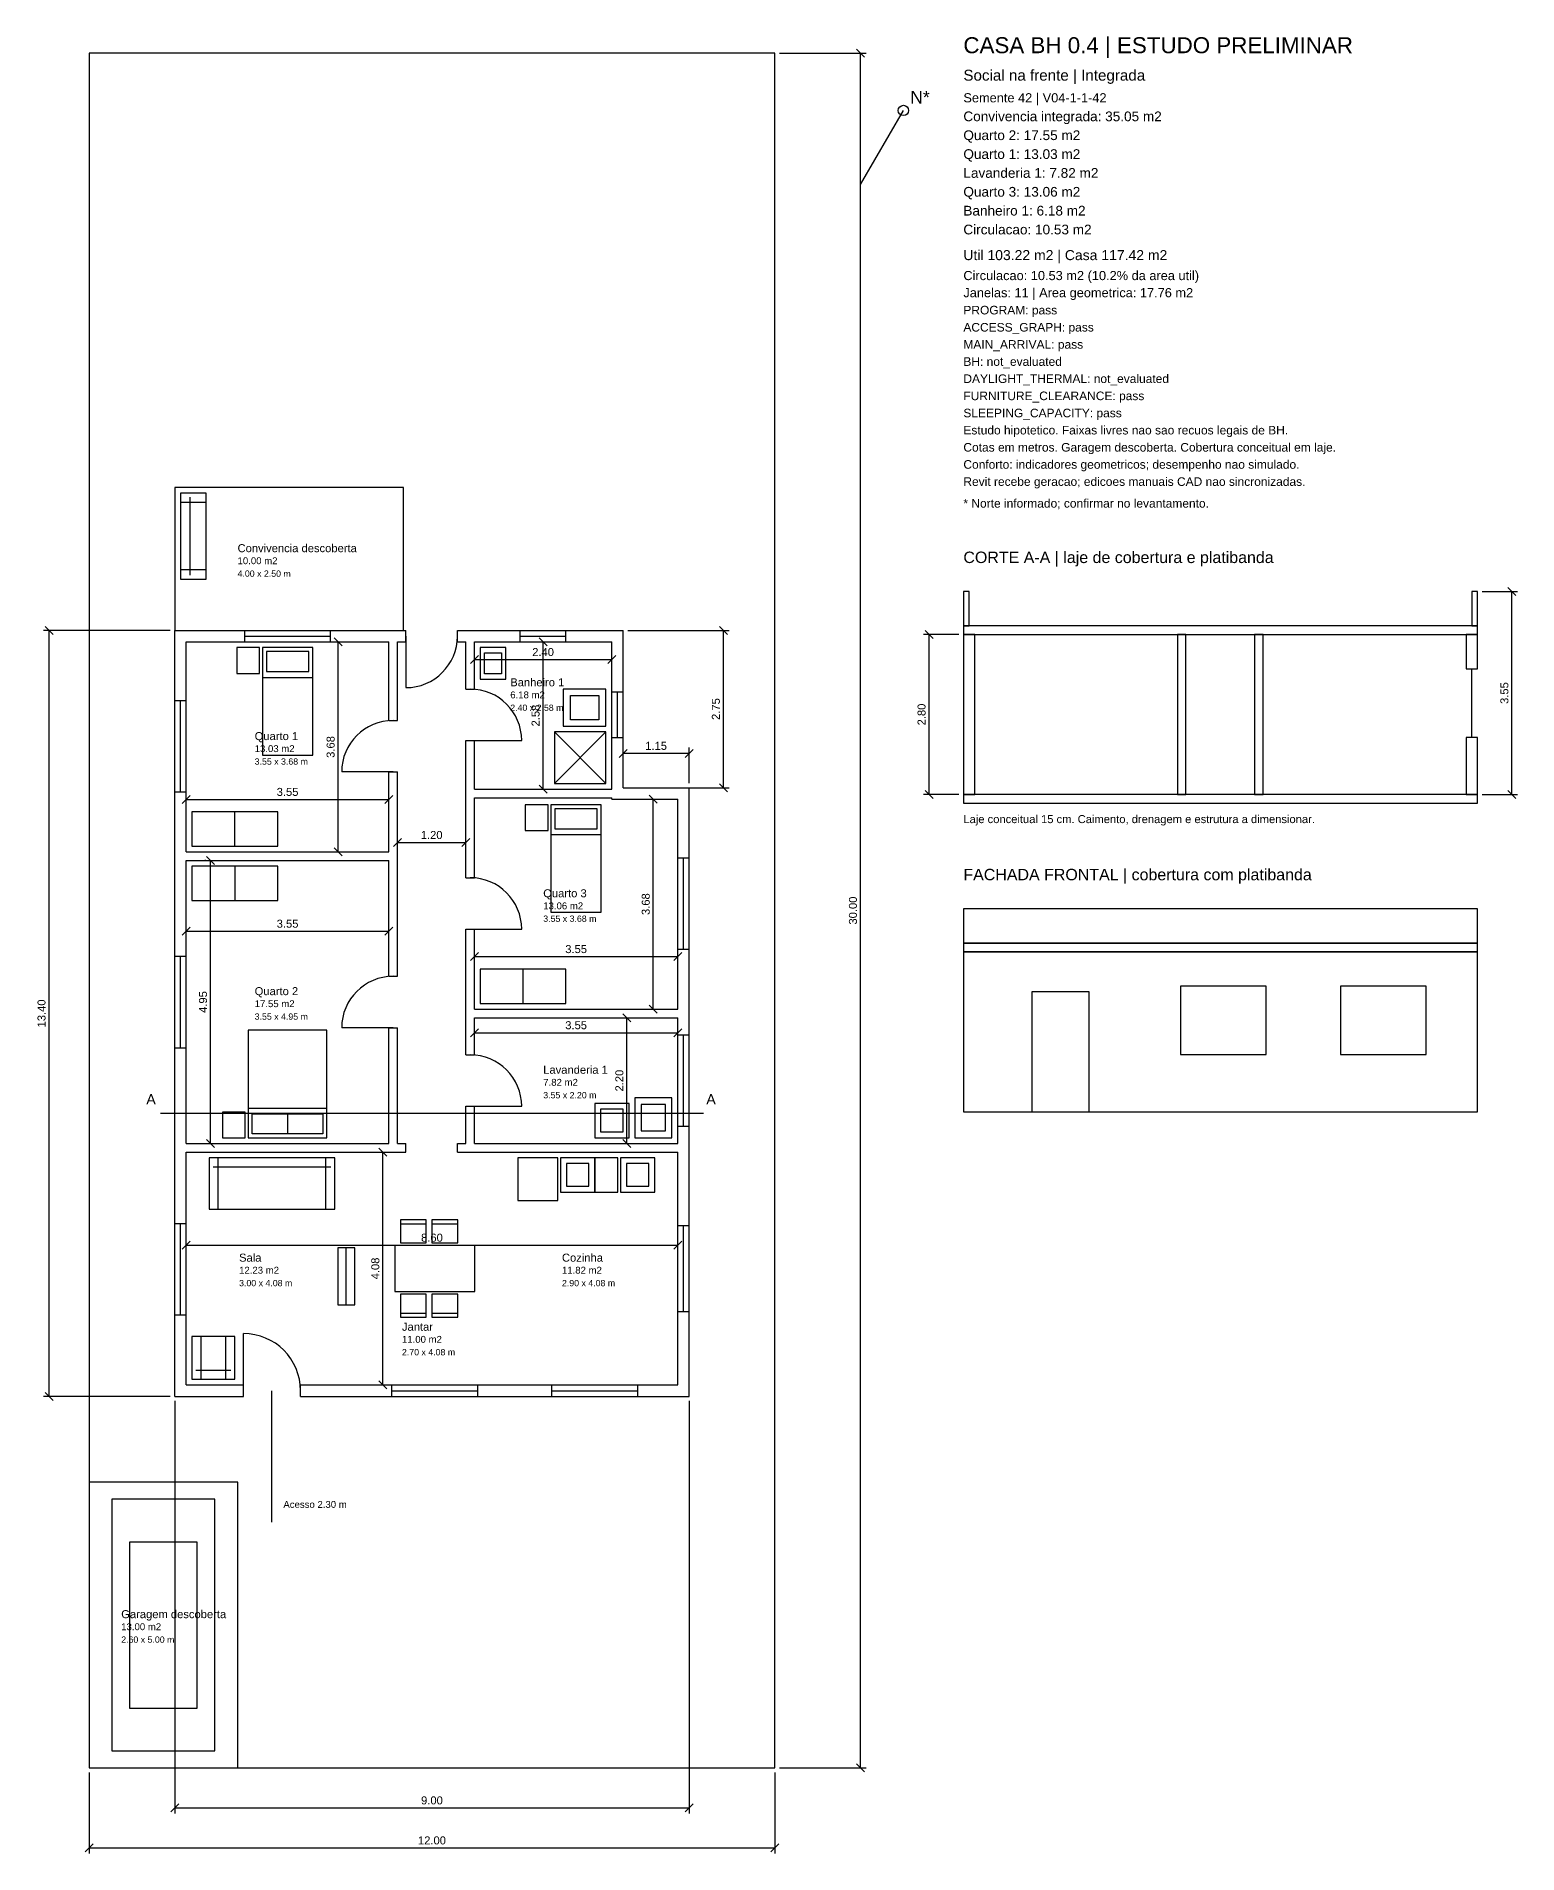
# Model space of a CAD drawing. Header units: millimetres. Extents: x -923 to 107000, y -1500 to 30295.
# Drawn here: x -923 to 25000, y -1500 to 30295 of the extents above; entities that cross this region are included whole.
import ezdxf

# ---------------------------------------------------------------- set-up
doc = ezdxf.new("R2010")
doc.units = ezdxf.units.MM
doc.header["$MEASUREMENT"] = 0
for name, color, linetype in [('CASA_ACESSO', 4, 'Continuous'), ('CASA_COBERTURA', 2, 'Continuous'), ('CASA_COTAS', 6, 'Continuous'), ('CASA_ESTUDO', 8, 'Continuous'), ('CASA_EXTERNO', 3, 'Continuous'), ('CASA_JANELAS', 4, 'Continuous'), ('CASA_LOTE', 8, 'Continuous'), ('CASA_MOVEIS', 3, 'Continuous'), ('CASA_PAREDES', 7, 'Continuous'), ('CASA_PORTAS', 2, 'Continuous'), ('CASA_TEXTOS', 7, 'Continuous')]:
    doc.layers.add(name, color=color, linetype=linetype)
doc.styles.get("Standard").update_dxf_attribs({"font": 'arial.ttf'})
doc.dimstyles.get("Standard").update_dxf_attribs({"dimtxt": 0.18, "dimasz": 0.18, "dimexe": 0.18, "dimexo": 0.0625, "dimgap": 0.09, "dimtad": 0, "dimtih": 1, "dimtoh": 1, "dimdec": 4, "dimzin": 0, "dimdsep": 46, "dimtxsty": 'Standard', "dimcen": 0.09, "dimadec": 0, "dimazin": 0, "dimtfac": 1, "dimtdec": 4, "dimtofl": 0, "dimtmove": 0, "dimatfit": 3, "dimfxl": 1, "dimtolj": 1, "dimtzin": 0, "dimarcsym": 0})

# ---------------------------------------------------------------- blocks, each defined once
blk = doc.blocks.new('*D1')
at = {"layer": 'CASA_COTAS', "color": 0, "lineweight": -2, "transparency": 16777216}
for p, q in [((1700, 9225), (1700, 9245)), ((10300, 9225), (10300, 9245)), ((1630, 9075), (1770, 9215)), ((1700, 9145), (10300, 9145)), ((10230, 9075), (10370, 9215))]:
    blk.add_line(p, q, dxfattribs=at)
at = {"layer": 'Defpoints', "color": 0, "transparency": 16777216}
for p in [(1700, 9145), (10300, 9145), (10300, 9145)]:
    blk.add_point(p, dxfattribs=at)
at = {"layer": 'CASA_COTAS', "color": 0, "transparency": 16777216, "insert": (6000, 9276), "char_height": 140, "attachment_point": 5}
blk.add_mtext('\\A1;8.60', dxfattribs=at)
blk = doc.blocks.new('*D2')
at = {"layer": 'CASA_COTAS', "color": 0, "lineweight": -2, "transparency": 16777216}
for p, q in [((5210, 10705), (5070, 10845)), ((5140, 6700), (5140, 10775)), ((5220, 10775), (5240, 10775)), ((5210, 6630), (5070, 6770)), ((5220, 6700), (5240, 6700))]:
    blk.add_line(p, q, dxfattribs=at)
at = {"layer": 'Defpoints', "color": 0, "transparency": 16777216}
for p in [(5140, 10775), (5140, 10775), (5140, 6700)]:
    blk.add_point(p, dxfattribs=at)
at = {"layer": 'CASA_COTAS', "color": 0, "transparency": 16777216, "insert": (5009, 8738), "char_height": 140, "attachment_point": 5, "rotation": 90}
blk.add_mtext('\\A1;4.08', dxfattribs=at)
blk = doc.blocks.new('*D3')
at = {"layer": 'CASA_COTAS', "color": 0, "lineweight": -2, "transparency": 16777216}
for p, q in [((1630, 14568), (1770, 14708)), ((1700, 14718), (1700, 14738)), ((1700, 14638), (5245, 14638)), ((5175, 14568), (5315, 14708)), ((5245, 14718), (5245, 14738))]:
    blk.add_line(p, q, dxfattribs=at)
at = {"layer": 'Defpoints', "color": 0, "transparency": 16777216}
for p in [(1700, 14638), (5245, 14638), (5245, 14638)]:
    blk.add_point(p, dxfattribs=at)
at = {"layer": 'CASA_COTAS', "color": 0, "transparency": 16777216, "insert": (3473, 14769), "char_height": 140, "attachment_point": 5}
blk.add_mtext('\\A1;3.55', dxfattribs=at)
blk = doc.blocks.new('*D4')
at = {"layer": 'CASA_COTAS', "color": 0, "lineweight": -2, "transparency": 16777216}
for p, q in [((2195, 15805), (2055, 15945)), ((2045, 15875), (2025, 15875)), ((2125, 10925), (2125, 15875)), ((2195, 10855), (2055, 10995)), ((2205, 10925), (2225, 10925))]:
    blk.add_line(p, q, dxfattribs=at)
at = {"layer": 'Defpoints', "color": 0, "transparency": 16777216}
for p in [(2125, 15875), (2125, 15875), (2125, 10925)]:
    blk.add_point(p, dxfattribs=at)
at = {"layer": 'CASA_COTAS', "color": 0, "transparency": 16777216, "insert": (1994, 13400), "char_height": 140, "attachment_point": 5, "rotation": 90}
blk.add_mtext('\\A1;4.95', dxfattribs=at)
blk = doc.blocks.new('*D5')
at = {"layer": 'CASA_COTAS', "color": 0, "lineweight": -2, "transparency": 16777216}
for p, q in [((1630, 16874), (1770, 17014)), ((1700, 17024), (1700, 17044)), ((1700, 16944), (5245, 16944)), ((5175, 16874), (5315, 17014)), ((5245, 17024), (5245, 17044))]:
    blk.add_line(p, q, dxfattribs=at)
at = {"layer": 'Defpoints', "color": 0, "transparency": 16777216}
for p in [(1700, 16944), (5245, 16944), (5245, 16944)]:
    blk.add_point(p, dxfattribs=at)
at = {"layer": 'CASA_COTAS', "color": 0, "transparency": 16777216, "insert": (3473, 17075), "char_height": 140, "attachment_point": 5}
blk.add_mtext('\\A1;3.55', dxfattribs=at)
blk = doc.blocks.new('*D6')
at = {"layer": 'CASA_COTAS', "color": 0, "lineweight": -2, "transparency": 16777216}
for p, q in [((4429, 19630), (4289, 19770)), ((4359, 16025), (4359, 19700)), ((4439, 19700), (4459, 19700)), ((4429, 15955), (4289, 16095)), ((4439, 16025), (4459, 16025))]:
    blk.add_line(p, q, dxfattribs=at)
at = {"layer": 'Defpoints', "color": 0, "transparency": 16777216}
for p in [(4359, 19700), (4359, 19700), (4359, 16025)]:
    blk.add_point(p, dxfattribs=at)
at = {"layer": 'CASA_COTAS', "color": 0, "transparency": 16777216, "insert": (4227, 17862), "char_height": 140, "attachment_point": 5, "rotation": 90}
blk.add_mtext('\\A1;3.68', dxfattribs=at)
blk = doc.blocks.new('*D7')
at = {"layer": 'CASA_COTAS', "color": 0, "lineweight": -2, "transparency": 16777216}
for p, q in [((6675, 12791), (6815, 12931)), ((6745, 12941), (6745, 12961)), ((6745, 12861), (10300, 12861)), ((10230, 12791), (10370, 12931)), ((10300, 12941), (10300, 12961))]:
    blk.add_line(p, q, dxfattribs=at)
at = {"layer": 'Defpoints', "color": 0, "transparency": 16777216}
for p in [(6745, 12861), (10300, 12861), (10300, 12861)]:
    blk.add_point(p, dxfattribs=at)
at = {"layer": 'CASA_COTAS', "color": 0, "transparency": 16777216, "insert": (8523, 12993), "char_height": 140, "attachment_point": 5}
blk.add_mtext('\\A1;3.55', dxfattribs=at)
blk = doc.blocks.new('*D8')
at = {"layer": 'CASA_COTAS', "color": 0, "lineweight": -2, "transparency": 16777216}
for p, q in [((9481, 13055), (9341, 13195)), ((9411, 10925), (9411, 13125)), ((9491, 13125), (9511, 13125)), ((9481, 10855), (9341, 10995)), ((9491, 10925), (9511, 10925))]:
    blk.add_line(p, q, dxfattribs=at)
at = {"layer": 'Defpoints', "color": 0, "transparency": 16777216}
for p in [(9411, 13125), (9411, 13125), (9411, 10925)]:
    blk.add_point(p, dxfattribs=at)
at = {"layer": 'CASA_COTAS', "color": 0, "transparency": 16777216, "insert": (9280, 12025), "char_height": 140, "attachment_point": 5, "rotation": 90}
blk.add_mtext('\\A1;2.20', dxfattribs=at)
blk = doc.blocks.new('*D9')
at = {"layer": 'CASA_COTAS', "color": 0, "lineweight": -2, "transparency": 16777216}
for p, q in [((6675, 14124), (6815, 14264)), ((6745, 14274), (6745, 14294)), ((6745, 14194), (10300, 14194)), ((10230, 14124), (10370, 14264)), ((10300, 14274), (10300, 14294))]:
    blk.add_line(p, q, dxfattribs=at)
at = {"layer": 'Defpoints', "color": 0, "transparency": 16777216}
for p in [(6745, 14194), (10300, 14194), (10300, 14194)]:
    blk.add_point(p, dxfattribs=at)
at = {"layer": 'CASA_COTAS', "color": 0, "transparency": 16777216, "insert": (8523, 14325), "char_height": 140, "attachment_point": 5}
blk.add_mtext('\\A1;3.55', dxfattribs=at)
blk = doc.blocks.new('*D10')
at = {"layer": 'CASA_COTAS', "color": 0, "lineweight": -2, "transparency": 16777216}
for p, q in [((9943, 16880), (9803, 17020)), ((9873, 13275), (9873, 16950)), ((9953, 16950), (9973, 16950)), ((9943, 13205), (9803, 13345)), ((9953, 13275), (9973, 13275))]:
    blk.add_line(p, q, dxfattribs=at)
at = {"layer": 'Defpoints', "color": 0, "transparency": 16777216}
for p in [(9873, 16950), (9873, 16950), (9873, 13275)]:
    blk.add_point(p, dxfattribs=at)
at = {"layer": 'CASA_COTAS', "color": 0, "transparency": 16777216, "insert": (9742, 15112), "char_height": 140, "attachment_point": 5, "rotation": 90}
blk.add_mtext('\\A1;3.68', dxfattribs=at)
blk = doc.blocks.new('*D11')
at = {"layer": 'CASA_COTAS', "color": 0, "lineweight": -2, "transparency": 16777216}
for p, q in [((6675, 19321), (6815, 19461)), ((6745, 19471), (6745, 19491)), ((9075, 19321), (9215, 19461)), ((9145, 19471), (9145, 19491)), ((6745, 19391), (9145, 19391))]:
    blk.add_line(p, q, dxfattribs=at)
at = {"layer": 'Defpoints', "color": 0, "transparency": 16777216}
for p in [(6745, 19391), (9145, 19391), (9145, 19391)]:
    blk.add_point(p, dxfattribs=at)
at = {"layer": 'CASA_COTAS', "color": 0, "transparency": 16777216, "insert": (7945, 19522), "char_height": 140, "attachment_point": 5}
blk.add_mtext('\\A1;2.40', dxfattribs=at)
blk = doc.blocks.new('*D12')
at = {"layer": 'CASA_COTAS', "color": 0, "lineweight": -2, "transparency": 16777216}
for p, q in [((8015, 19630), (7875, 19770)), ((7945, 17125), (7945, 19700)), ((8025, 19700), (8045, 19700)), ((8015, 17055), (7875, 17195)), ((8025, 17125), (8045, 17125))]:
    blk.add_line(p, q, dxfattribs=at)
at = {"layer": 'Defpoints', "color": 0, "transparency": 16777216}
for p in [(7945, 19700), (7945, 19700), (7945, 17125)]:
    blk.add_point(p, dxfattribs=at)
at = {"layer": 'CASA_COTAS', "color": 0, "transparency": 16777216, "insert": (7814, 18412), "char_height": 140, "attachment_point": 5, "rotation": 90}
blk.add_mtext('\\A1;2.58', dxfattribs=at)
blk = doc.blocks.new('*D13')
at = {"layer": 'CASA_COTAS', "color": 0, "lineweight": -2, "transparency": 16777216}
for p, q in [((5325, 16120), (5465, 16260)), ((5395, 16270), (5395, 16290)), ((6525, 16120), (6665, 16260)), ((6595, 16270), (6595, 16290)), ((5395, 16190), (6595, 16190))]:
    blk.add_line(p, q, dxfattribs=at)
at = {"layer": 'Defpoints', "color": 0, "transparency": 16777216}
for p in [(5395, 16190), (6595, 16190), (6595, 16190)]:
    blk.add_point(p, dxfattribs=at)
at = {"layer": 'CASA_COTAS', "color": 0, "transparency": 16777216, "insert": (5995, 16321), "char_height": 140, "attachment_point": 5}
blk.add_mtext('\\A1;1.20', dxfattribs=at)
blk = doc.blocks.new('*D14')
at = {"layer": 'CASA_COTAS', "color": 0, "lineweight": -2, "transparency": 16777216}
for p, q in [((9275, 17680), (9415, 17820)), ((9345, 17230), (9345, 17850)), ((10430, 17680), (10570, 17820)), ((10500, 17230), (10500, 17850)), ((10500, 17750), (9345, 17750))]:
    blk.add_line(p, q, dxfattribs=at)
at = {"layer": 'Defpoints', "color": 0, "transparency": 16777216}
for p in [(9345, 17750), (9345, 17150), (10500, 17150)]:
    blk.add_point(p, dxfattribs=at)
at = {"layer": 'CASA_COTAS', "color": 0, "transparency": 16777216, "insert": (9923, 17881), "char_height": 140, "attachment_point": 5}
blk.add_mtext('\\A1;1.15', dxfattribs=at)
blk = doc.blocks.new('*D15')
at = {"layer": 'CASA_COTAS', "color": 0, "lineweight": -2, "transparency": 16777216}
for p, q in [((9425, 19900), (11200, 19900)), ((11170, 19830), (11030, 19970)), ((11100, 17150), (11100, 19900)), ((11170, 17080), (11030, 17220)), ((9425, 17150), (11200, 17150))]:
    blk.add_line(p, q, dxfattribs=at)
at = {"layer": 'Defpoints', "color": 0, "transparency": 16777216}
for p in [(9345, 19900), (11100, 19900), (9345, 17150)]:
    blk.add_point(p, dxfattribs=at)
at = {"layer": 'CASA_COTAS', "color": 0, "transparency": 16777216, "insert": (10969, 18525), "char_height": 140, "attachment_point": 5, "rotation": 90}
blk.add_mtext('\\A1;2.75', dxfattribs=at)
blk = doc.blocks.new('*D16')
at = {"layer": 'CASA_COTAS', "color": 0, "lineweight": -2, "transparency": 16777216}
for p, q in [((1500, 6420), (1500, -800)), ((10500, 6420), (10500, -800)), ((1430, -770), (1570, -630)), ((10430, -770), (10570, -630)), ((1500, -700), (10500, -700))]:
    blk.add_line(p, q, dxfattribs=at)
at = {"layer": 'Defpoints', "color": 0, "transparency": 16777216}
for p in [(1500, 6500), (10500, 6500), (10500, -700)]:
    blk.add_point(p, dxfattribs=at)
at = {"layer": 'CASA_COTAS', "color": 0, "transparency": 16777216, "insert": (6000, -569), "char_height": 140, "attachment_point": 5}
blk.add_mtext('\\A1;9.00', dxfattribs=at)
blk = doc.blocks.new('*D17')
at = {"layer": 'CASA_COTAS', "color": 0, "lineweight": -2, "transparency": 16777216}
for p, q in [((1420, 19900), (-800, 19900)), ((-630, 19830), (-770, 19970)), ((-700, 6500), (-700, 19900)), ((1420, 6500), (-800, 6500)), ((-630, 6430), (-770, 6570))]:
    blk.add_line(p, q, dxfattribs=at)
at = {"layer": 'Defpoints', "color": 0, "transparency": 16777216}
for p in [(-700, 19900), (1500, 19900), (1500, 6500)]:
    blk.add_point(p, dxfattribs=at)
at = {"layer": 'CASA_COTAS', "color": 0, "transparency": 16777216, "insert": (-832, 13200), "char_height": 140, "attachment_point": 5, "rotation": 90}
blk.add_mtext('\\A1;13.40', dxfattribs=at)
blk = doc.blocks.new('*D18')
at = {"layer": 'CASA_COTAS', "color": 0, "lineweight": -2, "transparency": 16777216}
for p, q in [((0, -80), (0, -1500)), ((12000, -80), (12000, -1500)), ((-70, -1470), (70, -1330)), ((0, -1400), (12000, -1400)), ((11930, -1470), (12070, -1330))]:
    blk.add_line(p, q, dxfattribs=at)
at = {"layer": 'Defpoints', "color": 0, "transparency": 16777216}
for p in [(0, 0), (12000, 0), (12000, -1400)]:
    blk.add_point(p, dxfattribs=at)
at = {"layer": 'CASA_COTAS', "color": 0, "transparency": 16777216, "insert": (6000, -1269), "char_height": 140, "attachment_point": 5}
blk.add_mtext('\\A1;12.00', dxfattribs=at)
blk = doc.blocks.new('*D19')
at = {"layer": 'CASA_COTAS', "color": 0, "lineweight": -2, "transparency": 16777216}
for p, q in [((12080, 30000), (13600, 30000)), ((13570, 29930), (13430, 30070)), ((13500, 0), (13500, 30000)), ((12080, 0), (13600, 0)), ((13570, -70), (13430, 70))]:
    blk.add_line(p, q, dxfattribs=at)
at = {"layer": 'Defpoints', "color": 0, "transparency": 16777216}
for p in [(12000, 30000), (13500, 30000), (12000, 0)]:
    blk.add_point(p, dxfattribs=at)
at = {"layer": 'CASA_COTAS', "color": 0, "transparency": 16777216, "insert": (13368, 15000), "char_height": 140, "attachment_point": 5, "rotation": 90}
blk.add_mtext('\\A1;30.00', dxfattribs=at)
blk = doc.blocks.new('*D20')
at = {"layer": 'CASA_COTAS', "color": 0, "lineweight": -2, "transparency": 16777216}
for p, q in [((15220, 19830), (14600, 19830)), ((14770, 19760), (14630, 19900)), ((14700, 17030), (14700, 19830)), ((15220, 17030), (14600, 17030)), ((14770, 16960), (14630, 17100))]:
    blk.add_line(p, q, dxfattribs=at)
at = {"layer": 'Defpoints', "color": 0, "transparency": 16777216}
for p in [(14700, 19830), (15300, 19830), (15300, 17030)]:
    blk.add_point(p, dxfattribs=at)
at = {"layer": 'CASA_COTAS', "color": 0, "transparency": 16777216, "insert": (14569, 18430), "char_height": 140, "attachment_point": 5, "rotation": 90}
blk.add_mtext('\\A1;2.80', dxfattribs=at)
blk = doc.blocks.new('*D21')
at = {"layer": 'CASA_COTAS', "color": 0, "lineweight": -2, "transparency": 16777216}
for p, q in [((24380, 20580), (25000, 20580)), ((24970, 20510), (24830, 20650)), ((24900, 17030), (24900, 20580)), ((24380, 17030), (25000, 17030)), ((24970, 16960), (24830, 17100))]:
    blk.add_line(p, q, dxfattribs=at)
at = {"layer": 'Defpoints', "color": 0, "transparency": 16777216}
for p in [(24300, 20580), (24900, 20580), (24300, 17030)]:
    blk.add_point(p, dxfattribs=at)
at = {"layer": 'CASA_COTAS', "color": 0, "transparency": 16777216, "insert": (24768, 18805), "char_height": 140, "attachment_point": 5, "rotation": 90}
blk.add_mtext('\\A1;3.55', dxfattribs=at)

msp = doc.modelspace()

# ---------------------------------------------------------------- linework, layer by layer
at = {"layer": 'CASA_ACESSO'}
msp.add_lwpolyline([(3200, 4300), (3200, 5900), (3200, 5900), (3200, 6600)], dxfattribs=at)
at = {"layer": 'CASA_COBERTURA'}
for points in [[(15300, 19980), (15400, 19980), (15400, 20580), (15300, 20580)], [(24200, 19980), (24300, 19980), (24300, 20580), (24200, 20580)], [(15300, 19830), (24300, 19830), (24300, 19980), (15300, 19980)], [(15300, 14430), (24300, 14430), (24300, 15030), (15300, 15030)], [(15300, 14280), (24300, 14280), (24300, 14430), (15300, 14430)]]:
    msp.add_lwpolyline(points, close=True, dxfattribs=at)
at = {"layer": 'CASA_ESTUDO'}
for p, q in [((13500, 27700), (14250, 28999.038)), ((1250, 11458), (10750, 11458))]:
    msp.add_line(p, q, dxfattribs=at)
for points in [[(15300, 17030), (15500, 17030), (15500, 19830), (15300, 19830)], [(19045.189, 17030), (19195.189, 17030), (19195.189, 19830), (19045.189, 19830)], [(20395.189, 17030), (20545.189, 17030), (20545.189, 19830), (20395.189, 19830)], [(24100, 19230), (24300, 19230), (24300, 19830), (24100, 19830)], [(24100, 17030), (24300, 17030), (24300, 18030), (24100, 18030)], [(15300, 16880), (24300, 16880), (24300, 17030), (15300, 17030)], [(15300, 11480), (24300, 11480), (24300, 14280), (15300, 14280)], [(19100, 12480), (20600, 12480), (20600, 13680), (19100, 13680)], [(21900, 12480), (23400, 12480), (23400, 13680), (21900, 13680)], [(16500, 11480), (17500, 11480), (17500, 13580), (16500, 13580)]]:
    msp.add_lwpolyline(points, close=True, dxfattribs=at)
msp.add_circle((14250, 28999.038), 90, dxfattribs=at)
at = {"layer": 'CASA_EXTERNO'}
for points in [[(1500, 19900), (5500, 19900), (5500, 22400), (1500, 22400)], [(0, 0), (2600, 0), (2600, 5000), (0, 5000)]]:
    msp.add_lwpolyline(points, close=True, dxfattribs=at)
at = {"layer": 'CASA_JANELAS'}
for p, q in [((2722.594, 19900), (4222.594, 19900)), ((2722.594, 19800), (4222.594, 19800)), ((7545.189, 19900), (8345.189, 19900)), ((7545.189, 19800), (8345.189, 19800)), ((2722.594, 19700), (4222.594, 19700)), ((7545.189, 19700), (8345.189, 19700)), ((24200, 18030), (24200, 19230)), ((9145.189, 18025), (9145.189, 18825)), ((9245.189, 18025), (9245.189, 18825)), ((9345.189, 18025), (9345.189, 18825)), ((1500, 17075), (1500, 18675)), ((1600, 17075), (1600, 18675)), ((1700, 17075), (1700, 18675)), ((10300, 14325), (10300, 15925)), ((10400, 14325), (10400, 15925)), ((10500, 14325), (10500, 15925)), ((1500, 12600), (1500, 14200)), ((1600, 12600), (1600, 14200)), ((1700, 12600), (1700, 14200)), ((10300, 11225), (10300, 12825)), ((10400, 11225), (10400, 12825)), ((10500, 11225), (10500, 12825)), ((1500, 7925), (1500, 9525)), ((1600, 7925), (1600, 9525)), ((1700, 7925), (1700, 9525)), ((10300, 7987.5), (10300, 9487.5)), ((10400, 7987.5), (10400, 9487.5)), ((10500, 7987.5), (10500, 9487.5)), ((5300, 6700), (6800, 6700)), ((8100, 6700), (9600, 6700)), ((5300, 6600), (6800, 6600)), ((5300, 6500), (6800, 6500)), ((8100, 6600), (9600, 6600)), ((8100, 6500), (9600, 6500))]:
    msp.add_line(p, q, dxfattribs=at)
at = {"layer": 'CASA_LOTE'}
msp.add_lwpolyline([(0, 0), (12000, 0), (12000, 30000), (0, 30000)], close=True, dxfattribs=at)
at = {"layer": 'CASA_MOVEIS'}
msp.add_line((4500, 8100), (4500, 9100), dxfattribs=at)
for points in [[(1600, 20800), (2050, 20800), (2050, 22300), (1600, 22300)], [(2582.594, 19150), (2982.594, 19150), (2982.594, 19600), (2582.594, 19600)], [(3032.594, 17720), (3912.594, 17720), (3912.594, 19600), (3032.594, 19600)], [(6845.189, 19050), (7295.189, 19050), (7295.189, 19600), (6845.189, 19600)], [(8295.189, 18225), (9045.189, 18225), (9045.189, 18875), (8295.189, 18875)], [(8145.189, 17225), (9045.189, 17225), (9045.189, 18125), (8145.189, 18125)], [(1800, 16125), (3300, 16125), (3300, 16725), (1800, 16725)], [(7632.594, 16400), (8032.594, 16400), (8032.594, 16850), (7632.594, 16850)], [(8082.594, 14970), (8962.594, 14970), (8962.594, 16850), (8082.594, 16850)], [(1800, 15175), (3300, 15175), (3300, 15775), (1800, 15775)], [(6845.189, 13375), (8345.189, 13375), (8345.189, 13975), (6845.189, 13975)], [(2782.594, 11025), (4162.594, 11025), (4162.594, 12905), (2782.594, 12905)], [(2332.594, 11025), (2732.594, 11025), (2732.594, 11475), (2332.594, 11475)], [(8850, 11025), (9450, 11025), (9450, 11625), (8850, 11625)], [(9550, 11025), (10200, 11025), (10200, 11725), (9550, 11725)], [(2100, 9775), (4300, 9775), (4300, 10675), (2100, 10675)], [(7500, 9925), (8200, 9925), (8200, 10675), (7500, 10675)], [(8250, 10075), (8850, 10075), (8850, 10675), (8250, 10675)], [(8850, 10075), (9250, 10075), (9250, 10675), (8850, 10675)], [(9300, 10075), (9900, 10075), (9900, 10675), (9300, 10675)], [(5450, 9187.5), (5900, 9187.5), (5900, 9587.5), (5450, 9587.5)], [(6000, 9187.5), (6450, 9187.5), (6450, 9587.5), (6000, 9587.5)], [(4350, 8100), (4650, 8100), (4650, 9100), (4350, 9100)], [(5350, 8337.5), (6750, 8337.5), (6750, 9137.5), (5350, 9137.5)], [(5450, 7887.5), (5900, 7887.5), (5900, 8287.5), (5450, 8287.5)], [(6000, 7887.5), (6450, 7887.5), (6450, 8287.5), (6000, 8287.5)], [(1800, 6800), (2550, 6800), (2550, 7550), (1800, 7550)], [(400, 300), (2200, 300), (2200, 4700), (400, 4700)]]:
    msp.add_lwpolyline(points, close=True, dxfattribs=at)
for points in [[(2050, 22140), (1600, 22140)], [(1760, 22230), (1760, 20870)], [(2050, 20960), (1600, 20960)], [(3102.594, 19180), (3842.594, 19180), (3842.594, 19530), (3102.594, 19530), (3102.594, 19180)], [(6921.689, 19143.5), (6921.689, 19506.5), (7218.689, 19506.5), (7218.689, 19143.5), (6921.689, 19143.5)], [(3032.594, 19080), (3912.594, 19080)], [(8422.689, 18335.5), (8422.689, 18764.5), (8917.689, 18764.5), (8917.689, 18335.5), (8422.689, 18335.5)], [(8145.189, 17225), (9045.189, 18125)], [(9045.189, 17225), (8145.189, 18125)], [(2550, 16125), (2550, 16725)], [(8152.594, 16430), (8892.594, 16430), (8892.594, 16780), (8152.594, 16780), (8152.594, 16430)], [(8082.594, 16330), (8962.594, 16330)], [(2550, 15775), (2550, 15175)], [(7595.189, 13375), (7595.189, 13975)], [(2782.594, 11545), (4162.594, 11545)], [(9348, 11523), (8952, 11523), (8952, 11127), (9348, 11127), (9348, 11523)], [(10089.5, 11606), (9660.5, 11606), (9660.5, 11144), (10089.5, 11144), (10089.5, 11606)], [(2852.594, 11445), (4092.594, 11445), (4092.594, 11095), (2852.594, 11095), (2852.594, 11445)], [(3472.594, 11445), (3472.594, 11095)], [(2170, 10515), (4230, 10515)], [(2260, 9775), (2260, 10675)], [(4140, 9775), (4140, 10675)], [(8352, 10177), (8748, 10177), (8748, 10573), (8352, 10573), (8352, 10177)], [(9402, 10177), (9798, 10177), (9798, 10573), (9402, 10573), (9402, 10177)], [(5450, 9517.5), (5900, 9517.5)], [(6000, 9517.5), (6450, 9517.5)], [(5450, 7957.5), (5900, 7957.5)], [(6000, 7957.5), (6450, 7957.5)], [(1960, 6800), (1960, 7550)], [(2390, 6800), (2390, 7550)], [(1870, 6960), (2480, 6960)], [(1894, 3952), (706, 3952), (706, 1048), (1894, 1048), (1894, 3952)]]:
    msp.add_lwpolyline(points, dxfattribs=at)
at = {"layer": 'CASA_PAREDES'}
for p, q in [((1500, 19800), (1500, 19900)), ((1500, 19900), (1700, 19900)), ((1500, 19800), (1500, 19800)), ((1500, 19700), (1500, 19800)), ((1700, 19900), (1700, 19900)), ((1700, 19900), (2700, 19900)), ((2700, 19900), (2722.594, 19900)), ((2722.594, 19800), (2722.594, 19900)), ((2722.594, 19700), (2722.594, 19800)), ((2722.594, 19800), (2722.594, 19800)), ((4222.594, 19800), (4222.594, 19900)), ((4222.594, 19900), (5245.189, 19900)), ((4222.594, 19700), (4222.594, 19800)), ((4222.594, 19800), (4222.594, 19800)), ((5245.189, 19900), (5245.189, 19900)), ((5245.189, 19900), (5300, 19900)), ((5300, 19900), (5395.189, 19900)), ((5395.189, 19900), (5395.189, 19900)), ((5395.189, 19900), (5545.189, 19900)), ((5545.189, 19800), (5545.189, 19900)), ((5545.189, 19700), (5545.189, 19800)), ((5545.189, 19800), (5545.189, 19800)), ((6445.189, 19800), (6445.189, 19900)), ((6445.189, 19900), (6595.189, 19900)), ((6445.189, 19700), (6445.189, 19800)), ((6445.189, 19800), (6445.189, 19800)), ((6595.189, 19900), (6595.189, 19900)), ((6595.189, 19900), (6745.189, 19900)), ((6745.189, 19900), (6745.189, 19900)), ((6745.189, 19900), (6800, 19900)), ((6800, 19900), (7545.189, 19900)), ((7545.189, 19800), (7545.189, 19900)), ((7545.189, 19700), (7545.189, 19800)), ((7545.189, 19800), (7545.189, 19800)), ((8345.189, 19800), (8345.189, 19900)), ((8345.189, 19900), (9145.189, 19900)), ((8345.189, 19700), (8345.189, 19800)), ((8345.189, 19800), (8345.189, 19800)), ((9145.189, 19900), (9145.189, 19900)), ((9145.189, 19900), (9345.189, 19900)), ((9345.189, 19800), (9345.189, 19900)), ((9345.189, 19800), (9345.189, 19800)), ((9345.189, 19700), (9345.189, 19800)), ((1500, 18875), (1500, 19700)), ((1500, 19700), (1500, 19700)), ((1700, 19700), (2700, 19700)), ((1700, 18875), (1700, 19700)), ((1700, 19700), (1700, 19700)), ((2700, 19700), (2722.594, 19700)), ((4222.594, 19700), (5245.189, 19700)), ((5245.189, 18875), (5245.189, 19700)), ((5245.189, 19700), (5245.189, 19700)), ((5395.189, 18875), (5395.189, 19700)), ((5395.189, 19700), (5395.189, 19700)), ((5395.189, 19700), (5545.189, 19700)), ((6445.189, 19700), (6595.189, 19700)), ((6595.189, 18875), (6595.189, 19700)), ((6595.189, 19700), (6595.189, 19700)), ((6745.189, 19700), (6800, 19700)), ((6745.189, 18875), (6745.189, 19700)), ((6745.189, 19700), (6745.189, 19700)), ((6800, 19700), (7545.189, 19700)), ((8345.189, 19700), (9145.189, 19700)), ((9145.189, 18875), (9145.189, 19700)), ((9145.189, 19700), (9145.189, 19700)), ((9345.189, 18875), (9345.189, 19700)), ((9345.189, 19700), (9345.189, 19700)), ((1500, 18825), (1500, 18875)), ((1500, 18675), (1500, 18825)), ((1700, 18825), (1700, 18875)), ((1700, 18675), (1700, 18825)), ((5245.189, 18825), (5245.189, 18875)), ((5245.189, 18675), (5245.189, 18825)), ((5395.189, 18825), (5395.189, 18875)), ((5395.189, 18675), (5395.189, 18825)), ((6595.189, 18875), (6745.189, 18875)), ((9145.189, 18825), (9145.189, 18875)), ((9145.189, 18825), (9345.189, 18825)), ((9345.189, 18825), (9345.189, 18875)), ((1500, 18675), (1700, 18675)), ((5245.189, 18325), (5245.189, 18675)), ((5395.189, 18325), (5395.189, 18675)), ((5245.189, 18325), (5300, 18325)), ((5300, 18325), (5395.189, 18325)), ((6595.189, 17425), (6595.189, 17975)), ((6595.189, 17975), (6745.189, 17975)), ((6745.189, 17425), (6745.189, 17975)), ((9145.189, 17975), (9145.189, 18025)), ((9145.189, 18025), (9345.189, 18025)), ((9145.189, 17425), (9145.189, 17975)), ((9345.189, 17975), (9345.189, 18025)), ((9345.189, 17425), (9345.189, 17975)), ((5245.189, 17150), (5245.189, 17425)), ((5245.189, 17425), (5300, 17425)), ((5300, 17425), (5395.189, 17425)), ((5395.189, 17150), (5395.189, 17425)), ((6595.189, 17150), (6595.189, 17425)), ((6745.189, 17150), (6745.189, 17425)), ((9145.189, 17150), (9145.189, 17425)), ((9345.189, 17150), (9345.189, 17425)), ((1500, 17050), (1500, 17075)), ((1500, 17075), (1700, 17075)), ((1500, 16975), (1500, 17050)), ((1500, 17050), (1500, 17050)), ((1500, 16950), (1500, 16975)), ((1500, 16025), (1500, 16950)), ((1700, 17050), (1700, 17075)), ((1700, 16975), (1700, 17050)), ((1700, 17050), (1700, 17050)), ((1700, 16950), (1700, 16975)), ((1700, 16025), (1700, 16950)), ((5245.189, 17125), (5245.189, 17150)), ((5245.189, 17075), (5245.189, 17125)), ((5245.189, 17050), (5245.189, 17075)), ((5245.189, 16975), (5245.189, 17050)), ((5245.189, 17050), (5245.189, 17050)), ((5245.189, 16950), (5245.189, 16975)), ((5245.189, 16025), (5245.189, 16950)), ((5395.189, 17125), (5395.189, 17150)), ((5395.189, 17075), (5395.189, 17125)), ((5395.189, 17050), (5395.189, 17075)), ((5395.189, 16975), (5395.189, 17050)), ((5395.189, 17050), (5395.189, 17050)), ((5395.189, 16950), (5395.189, 16975)), ((5395.189, 16025), (5395.189, 16950)), ((6595.189, 17125), (6595.189, 17150)), ((6595.189, 17075), (6595.189, 17125)), ((6595.189, 17050), (6595.189, 17075)), ((6595.189, 17050), (6595.189, 17050)), ((6595.189, 16975), (6595.189, 17050)), ((6595.189, 16950), (6595.189, 16975)), ((6595.189, 16025), (6595.189, 16950)), ((6745.189, 17125), (6745.189, 17150)), ((6745.189, 17125), (6745.189, 17125)), ((6745.189, 17125), (6800, 17125)), ((6745.189, 16975), (6745.189, 16975)), ((6745.189, 16975), (6800, 16975)), ((6745.189, 16950), (6745.189, 16975)), ((6745.189, 16025), (6745.189, 16950)), ((6800, 17125), (7545.189, 17125)), ((6800, 16975), (7545.189, 16975)), ((7545.189, 17125), (8100, 17125)), ((7545.189, 16975), (8100, 16975)), ((8100, 17125), (8345.189, 17125)), ((8100, 16975), (8345.189, 16975)), ((8345.189, 17125), (9145.189, 17125)), ((8345.189, 16975), (9145.189, 16975)), ((9145.189, 17125), (9145.189, 17150)), ((9145.189, 17125), (9145.189, 17125)), ((9145.189, 16975), (9145.189, 16975)), ((9145.189, 16950), (9145.189, 16975)), ((9145.189, 16950), (9345.189, 16950)), ((9345.189, 17150), (9345.189, 17150)), ((9345.189, 17150), (9600, 17150)), ((9345.189, 16950), (9345.189, 16950)), ((9345.189, 16950), (9600, 16950)), ((9600, 17150), (10300, 17150)), ((9600, 16950), (10300, 16950)), ((10300, 17150), (10300, 17150)), ((10300, 17150), (10500, 17150)), ((10300, 16950), (10300, 16950)), ((10300, 16025), (10300, 16950)), ((10500, 17125), (10500, 17150)), ((10500, 17075), (10500, 17125)), ((10500, 17050), (10500, 17075)), ((10500, 17050), (10500, 17050)), ((10500, 16975), (10500, 17050)), ((10500, 16950), (10500, 16975)), ((10500, 16025), (10500, 16950)), ((1500, 15950), (1500, 16025)), ((1500, 15950), (1500, 15950)), ((1500, 15925), (1500, 15950)), ((1500, 15875), (1500, 15925)), ((1700, 16025), (1700, 16025)), ((1700, 16025), (2700, 16025)), ((2700, 16025), (2722.594, 16025)), ((2722.594, 16025), (3700, 16025)), ((3700, 16025), (4222.594, 16025)), ((4222.594, 16025), (5245.189, 16025)), ((5245.189, 16025), (5245.189, 16025)), ((5395.189, 15950), (5395.189, 16025)), ((5395.189, 15950), (5395.189, 15950)), ((5395.189, 15925), (5395.189, 15950)), ((5395.189, 15875), (5395.189, 15925)), ((6595.189, 15950), (6595.189, 16025)), ((6595.189, 15925), (6595.189, 15950)), ((6595.189, 15950), (6595.189, 15950)), ((6595.189, 15875), (6595.189, 15925)), ((6745.189, 15950), (6745.189, 16025)), ((6745.189, 15925), (6745.189, 15950)), ((6745.189, 15950), (6745.189, 15950)), ((6745.189, 15875), (6745.189, 15925)), ((10300, 15950), (10300, 16025)), ((10300, 15925), (10300, 15950)), ((10300, 15950), (10300, 15950)), ((10300, 15925), (10500, 15925)), ((10500, 15950), (10500, 16025)), ((10500, 15925), (10500, 15950)), ((10500, 15950), (10500, 15950)), ((1500, 15575), (1500, 15875)), ((1700, 15875), (1700, 15875)), ((1700, 15875), (2700, 15875)), ((1700, 15575), (1700, 15875)), ((2700, 15875), (2722.594, 15875)), ((2722.594, 15875), (3700, 15875)), ((3700, 15875), (4222.594, 15875)), ((4222.594, 15875), (5245.189, 15875)), ((5245.189, 15875), (5245.189, 15875)), ((5245.189, 15575), (5245.189, 15875)), ((5395.189, 15575), (5395.189, 15875)), ((6595.189, 15575), (6595.189, 15875)), ((6745.189, 15575), (6745.189, 15875)), ((1500, 14675), (1500, 15575)), ((1700, 14675), (1700, 15575)), ((5245.189, 14675), (5245.189, 15575)), ((5395.189, 14675), (5395.189, 15575)), ((6595.189, 15575), (6745.189, 15575)), ((1500, 14325), (1500, 14675)), ((1700, 14325), (1700, 14675)), ((5245.189, 14325), (5245.189, 14675)), ((5395.189, 14325), (5395.189, 14675)), ((6595.189, 14325), (6595.189, 14675)), ((6595.189, 14675), (6745.189, 14675)), ((6745.189, 14325), (6745.189, 14675)), ((1500, 14200), (1500, 14325)), ((1700, 14200), (1700, 14325)), ((5245.189, 14200), (5245.189, 14325)), ((5395.189, 14200), (5395.189, 14325)), ((6595.189, 14200), (6595.189, 14325)), ((6745.189, 14200), (6745.189, 14325)), ((10300, 14200), (10300, 14325)), ((10300, 14325), (10500, 14325)), ((10500, 14200), (10500, 14325)), ((1500, 14200), (1700, 14200)), ((5245.189, 13850), (5245.189, 14200)), ((5395.189, 13850), (5395.189, 14200)), ((6595.189, 13850), (6595.189, 14200)), ((6745.189, 13850), (6745.189, 14200)), ((10300, 13850), (10300, 14200)), ((10500, 13850), (10500, 14200)), ((5245.189, 13850), (5300, 13850)), ((5300, 13850), (5395.189, 13850)), ((6595.189, 13275), (6595.189, 13850)), ((6745.189, 13275), (6745.189, 13850)), ((10300, 13275), (10300, 13850)), ((10500, 13275), (10500, 13850)), ((6595.189, 13200), (6595.189, 13275)), ((6595.189, 13200), (6595.189, 13200)), ((6595.189, 13125), (6595.189, 13200)), ((6595.189, 12950), (6595.189, 13125)), ((6745.189, 13275), (6745.189, 13275)), ((6745.189, 13275), (6800, 13275)), ((6745.189, 13125), (6745.189, 13125)), ((6745.189, 13125), (6800, 13125)), ((6745.189, 12950), (6745.189, 13125)), ((6800, 13275), (7545.189, 13275)), ((6800, 13125), (7545.189, 13125)), ((7545.189, 13275), (8100, 13275)), ((7545.189, 13125), (8100, 13125)), ((8100, 13275), (8345.189, 13275)), ((8100, 13125), (8345.189, 13125)), ((8345.189, 13275), (9145.189, 13275)), ((8345.189, 13125), (9145.189, 13125)), ((9145.189, 13275), (9145.189, 13275)), ((9145.189, 13275), (9345.189, 13275)), ((9145.189, 13125), (9145.189, 13125)), ((9145.189, 13125), (9345.189, 13125)), ((9345.189, 13275), (9345.189, 13275)), ((9345.189, 13275), (9600, 13275)), ((9345.189, 13125), (9345.189, 13125)), ((9345.189, 13125), (9600, 13125)), ((9600, 13275), (10300, 13275)), ((9600, 13125), (10300, 13125)), ((10300, 13275), (10300, 13275)), ((10300, 13125), (10300, 13125)), ((10300, 12950), (10300, 13125)), ((10500, 13200), (10500, 13275)), ((10500, 13200), (10500, 13200)), ((10500, 13125), (10500, 13200)), ((10500, 12950), (10500, 13125)), ((5245.189, 12825), (5245.189, 12950)), ((5245.189, 12950), (5300, 12950)), ((5245.189, 12600), (5245.189, 12825)), ((5300, 12950), (5395.189, 12950)), ((5395.189, 12825), (5395.189, 12950)), ((5395.189, 12600), (5395.189, 12825)), ((6595.189, 12825), (6595.189, 12950)), ((6595.189, 12600), (6595.189, 12825)), ((6745.189, 12825), (6745.189, 12950)), ((6745.189, 12600), (6745.189, 12825)), ((10300, 12825), (10300, 12950)), ((10300, 12825), (10500, 12825)), ((10500, 12825), (10500, 12950)), ((1500, 12475), (1500, 12600)), ((1500, 12600), (1700, 12600)), ((1500, 11575), (1500, 12475)), ((1700, 12475), (1700, 12600)), ((1700, 11575), (1700, 12475)), ((5245.189, 12475), (5245.189, 12600)), ((5245.189, 11575), (5245.189, 12475)), ((5395.189, 12475), (5395.189, 12600)), ((5395.189, 11575), (5395.189, 12475)), ((6595.189, 12475), (6595.189, 12600)), ((6595.189, 12475), (6745.189, 12475)), ((6745.189, 12475), (6745.189, 12600)), ((1500, 11225), (1500, 11575)), ((1700, 11225), (1700, 11575)), ((5245.189, 11225), (5245.189, 11575)), ((5395.189, 11225), (5395.189, 11575)), ((6595.189, 11225), (6595.189, 11575)), ((6595.189, 11575), (6745.189, 11575)), ((6745.189, 11225), (6745.189, 11575)), ((1500, 10925), (1500, 11225)), ((1700, 10925), (1700, 11225)), ((5245.189, 10925), (5245.189, 11225)), ((5395.189, 10925), (5395.189, 11225)), ((6595.189, 10925), (6595.189, 11225)), ((6745.189, 10925), (6745.189, 11225)), ((10300, 10925), (10300, 11225)), ((10300, 11225), (10500, 11225)), ((10500, 10925), (10500, 11225)), ((1500, 10850), (1500, 10925)), ((1500, 10925), (1500, 10925)), ((1500, 10850), (1500, 10850)), ((1500, 10775), (1500, 10850)), ((1700, 10925), (2700, 10925)), ((1700, 10925), (1700, 10925)), ((2700, 10925), (2722.594, 10925)), ((2722.594, 10925), (3700, 10925)), ((3700, 10925), (4222.594, 10925)), ((4222.594, 10925), (5245.189, 10925)), ((5245.189, 10925), (5245.189, 10925)), ((5395.189, 10925), (5545.189, 10925)), ((5395.189, 10925), (5395.189, 10925)), ((5545.189, 10850), (5545.189, 10925)), ((5545.189, 10775), (5545.189, 10850)), ((5545.189, 10850), (5545.189, 10850)), ((6445.189, 10850), (6445.189, 10925)), ((6445.189, 10925), (6595.189, 10925)), ((6445.189, 10775), (6445.189, 10850)), ((6445.189, 10850), (6445.189, 10850)), ((6595.189, 10925), (6595.189, 10925)), ((6745.189, 10925), (6800, 10925)), ((6745.189, 10925), (6745.189, 10925)), ((6800, 10925), (7545.189, 10925)), ((7545.189, 10925), (8100, 10925)), ((8100, 10925), (8345.189, 10925)), ((8345.189, 10925), (9145.189, 10925)), ((9145.189, 10925), (9145.189, 10925)), ((9145.189, 10925), (9345.189, 10925)), ((9345.189, 10925), (9345.189, 10925)), ((9345.189, 10925), (9600, 10925)), ((9600, 10925), (10300, 10925)), ((10300, 10925), (10300, 10925)), ((10500, 10850), (10500, 10925)), ((10500, 10925), (10500, 10925)), ((10500, 10850), (10500, 10850)), ((10500, 10775), (10500, 10850)), ((1500, 9525), (1500, 10775)), ((1500, 10775), (1500, 10775)), ((1700, 10775), (2700, 10775)), ((1700, 9525), (1700, 10775)), ((1700, 10775), (1700, 10775)), ((2700, 10775), (2722.594, 10775)), ((2722.594, 10775), (3700, 10775)), ((3700, 10775), (4222.594, 10775)), ((4222.594, 10775), (5245.189, 10775)), ((5245.189, 10775), (5245.189, 10775)), ((5245.189, 10775), (5300, 10775)), ((5300, 10775), (5395.189, 10775)), ((5395.189, 10775), (5395.189, 10775)), ((5395.189, 10775), (5545.189, 10775)), ((6445.189, 10775), (6595.189, 10775)), ((6595.189, 10775), (6595.189, 10775)), ((6595.189, 10775), (6745.189, 10775)), ((6745.189, 10775), (6745.189, 10775)), ((6745.189, 10775), (6800, 10775)), ((6800, 10775), (7545.189, 10775)), ((7545.189, 10775), (8100, 10775)), ((8100, 10775), (8345.189, 10775)), ((8345.189, 10775), (9145.189, 10775)), ((9145.189, 10775), (9145.189, 10775)), ((9145.189, 10775), (9345.189, 10775)), ((9345.189, 10775), (9345.189, 10775)), ((9345.189, 10775), (9600, 10775)), ((9600, 10775), (10300, 10775)), ((10300, 9525), (10300, 10775)), ((10300, 10775), (10300, 10775)), ((10500, 9525), (10500, 10775)), ((10500, 10775), (10500, 10775)), ((1500, 9525), (1700, 9525)), ((10300, 9487.5), (10300, 9525)), ((10300, 9487.5), (10500, 9487.5)), ((10500, 9487.5), (10500, 9525)), ((10300, 7925), (10300, 7987.5)), ((10300, 7987.5), (10500, 7987.5)), ((10500, 7925), (10500, 7987.5)), ((1500, 6700), (1500, 7925)), ((1500, 7925), (1700, 7925)), ((1700, 6700), (1700, 7925)), ((10300, 6700), (10300, 7925)), ((10500, 6700), (10500, 7925)), ((1500, 6600), (1500, 6700)), ((1500, 6700), (1500, 6700)), ((1700, 6700), (2700, 6700)), ((1700, 6700), (1700, 6700)), ((2700, 6600), (2700, 6700)), ((3700, 6600), (3700, 6700)), ((3700, 6700), (4222.594, 6700)), ((4222.594, 6700), (5245.189, 6700)), ((5245.189, 6700), (5245.189, 6700)), ((5245.189, 6700), (5300, 6700)), ((5300, 6600), (5300, 6700)), ((6800, 6600), (6800, 6700)), ((6800, 6700), (7545.189, 6700)), ((7545.189, 6700), (8100, 6700)), ((8100, 6600), (8100, 6700)), ((9600, 6600), (9600, 6700)), ((9600, 6700), (10300, 6700)), ((10300, 6700), (10300, 6700)), ((10500, 6600), (10500, 6700)), ((10500, 6700), (10500, 6700)), ((1500, 6500), (1500, 6600)), ((1500, 6600), (1500, 6600)), ((1500, 6500), (1700, 6500)), ((1700, 6500), (1700, 6500)), ((1700, 6500), (2700, 6500)), ((2700, 6500), (2700, 6600)), ((2700, 6600), (2700, 6600)), ((3700, 6500), (3700, 6600)), ((3700, 6600), (3700, 6600)), ((3700, 6500), (4222.594, 6500)), ((4222.594, 6500), (5245.189, 6500)), ((5245.189, 6500), (5245.189, 6500)), ((5245.189, 6500), (5300, 6500)), ((5300, 6500), (5300, 6600)), ((5300, 6600), (5300, 6600)), ((6800, 6500), (6800, 6600)), ((6800, 6600), (6800, 6600)), ((6800, 6500), (7545.189, 6500)), ((7545.189, 6500), (8100, 6500)), ((8100, 6500), (8100, 6600)), ((8100, 6600), (8100, 6600)), ((9600, 6500), (9600, 6600)), ((9600, 6600), (9600, 6600)), ((9600, 6500), (10300, 6500)), ((10300, 6500), (10300, 6500)), ((10300, 6500), (10500, 6500)), ((10500, 6500), (10500, 6600)), ((10500, 6600), (10500, 6600))]:
    msp.add_line(p, q, dxfattribs=at)
at = {"layer": 'CASA_PORTAS'}
for p, q in [((5545.189, 19800), (5545.189, 18900)), ((6670.189, 17975), (7570.189, 17975)), ((5320.189, 17425), (4420.189, 17425)), ((6670.189, 14675), (7570.189, 14675)), ((5320.189, 12950), (4420.189, 12950)), ((6670.189, 11575), (7570.189, 11575)), ((2700, 6600), (2700, 7600))]:
    msp.add_line(p, q, dxfattribs=at)
for centre, radius, start, end in [((5545.189, 19800), 900, 270, 0), ((6670.189, 17975), 900, 0, 90), ((5320.189, 17425), 900, 90, 180), ((6670.189, 14675), 900, 0, 90), ((5320.189, 12950), 900, 90, 180), ((6670.189, 11575), 900, 0, 90), ((2700, 6600), 1000, 0, 90)]:
    msp.add_arc(centre, radius, start, end, dxfattribs=at)

# ---------------------------------------------------------------- texts
at = {"layer": 'CASA_TEXTOS'}
for s, height, p in [('CASA BH 0.4 | ESTUDO PRELIMINAR', 280, (15300, 30000)), ('Social na frente | Integrada', 190, (15300, 29520)), ('N*', 220, (14370, 29119.038)), ('Semente 42 | V04-1-1-42', 160, (15300, 29140)), ('Convivencia integrada: 35.05 m2', 170, (15300, 28810)), ('Quarto 2: 17.55 m2', 170, (15300, 28480)), ('Quarto 1: 13.03 m2', 170, (15300, 28150)), ('Lavanderia 1: 7.82 m2', 170, (15300, 27820)), ('Quarto 3: 13.06 m2', 170, (15300, 27490)), ('Banheiro 1: 6.18 m2', 170, (15300, 27160)), ('Circulacao: 10.53 m2', 170, (15300, 26830)), ('Util 103.22 m2 | Casa 117.42 m2', 175, (15300, 26380)), ('Circulacao: 10.53 m2 (10.2% da area util)', 160, (15300, 26030)), ('Janelas: 11 | Area geometrica: 17.76 m2', 160, (15300, 25730)), ('PROGRAM: pass', 150, (15300, 25430)), ('ACCESS_GRAPH: pass', 150, (15300, 25130)), ('MAIN_ARRIVAL: pass', 150, (15300, 24830)), ('BH: not_evaluated', 150, (15300, 24530)), ('DAYLIGHT_THERMAL: not_evaluated', 150, (15300, 24230)), ('FURNITURE_CLEARANCE: pass', 150, (15300, 23930)), ('SLEEPING_CAPACITY: pass', 150, (15300, 23630)), ('Estudo hipotetico. Faixas livres nao sao recuos legais de BH.', 150, (15300, 23330)), ('Cotas em metros. Garagem descoberta. Cobertura conceitual em laje.', 150, (15300, 23030)), ('Conforto: indicadores geometricos; desempenho nao simulado.', 150, (15300, 22730)), ('Revit recebe geracao; edicoes manuais CAD nao sincronizadas.', 150, (15300, 22430)), ('* Norte informado; confirmar no levantamento.', 150, (15300, 22050)), ('Convivencia descoberta', 140, (2598, 21270)), ('10.00 m2', 120, (2598, 21060)), ('CORTE A-A | laje de cobertura e platibanda', 200, (15300, 21080)), ('4.00 x 2.50 m', 110, (2598, 20840)), ('6.18 m2', 120, (7370.189, 18713.5)), ('Banheiro 1', 140, (7370.189, 18923.5)), ('2.40 x 2.58 m', 110, (7370.189, 18493.5)), ('Quarto 1', 140, (2897.594, 17982.5)), ('13.03 m2', 120, (2897.594, 17772.5)), ('3.55 x 3.68 m', 110, (2897.594, 17552.5)), ('Laje conceitual 15 cm. Caimento, drenagem e estrutura a dimensionar.', 140, (15300, 16530)), ('FACHADA FRONTAL | cobertura com platibanda', 200, (15300, 15530)), ('Quarto 3', 140, (7947.594, 15232.5)), ('13.06 m2', 120, (7947.594, 15022.5)), ('3.55 x 3.68 m', 110, (7947.594, 14802.5)), ('Quarto 2', 140, (2897.594, 13520)), ('17.55 m2', 120, (2897.594, 13310)), ('3.55 x 4.95 m', 110, (2897.594, 13090)), ('Lavanderia 1', 140, (7947.594, 12145)), ('A', 180, (1000, 11608)), ('3.55 x 2.20 m', 110, (7947.594, 11715)), ('7.82 m2', 120, (7947.594, 11935)), ('A', 180, (10800, 11608)), ('Sala', 140, (2625, 8857.5)), ('Cozinha', 140, (8275, 8857.5)), ('12.23 m2', 120, (2625, 8647.5)), ('11.82 m2', 120, (8275, 8647.5)), ('3.00 x 4.08 m', 110, (2625, 8427.5)), ('2.90 x 4.08 m', 110, (8275, 8427.5)), ('Jantar', 140, (5475, 7648.25)), ('2.70 x 4.08 m', 110, (5475, 7218.25)), ('11.00 m2', 120, (5475, 7438.25)), ('Acesso 2.30 m', 120, (3400, 4550)), ('Garagem descoberta', 140, (562, 2620)), ('2.60 x 5.00 m', 110, (562, 2190)), ('13.00 m2', 120, (562, 2410))]:
    msp.add_text(s, height=height, dxfattribs=at).set_placement(p)

# ---------------------------------------------------------------- dimensions: what is measured, and where the dimension line sits
at = {"layer": 'CASA_COTAS'}
for base, p1, p2, picture, middle in [((13500, 30000), (12000, 0), (12000, 30000), '*D19', (13368.472, 15000)), ((24900, 20580), (24300, 17030), (24300, 20580), '*D21', (24768.472, 18805)), ((-700, 19900), (1500, 6500), (1500, 19900), '*D17', (-831.528, 13200)), ((4358.89146537, 19700), (4358.89146537, 16025), (4358.89146537, 19700), '*D6', (4227.363498112, 17862.5)), ((7945.188620493, 19700), (7945.188620493, 17125), (7945.188620493, 19700), '*D12', (7813.708402212, 18412.5)), ((11100, 19900), (9345.189, 17150), (9345.189, 19900), '*D15', (10968.52, 18525)), ((14700, 19830), (15300, 17030), (15300, 19830), '*D20', (14568.52, 18430)), ((9873.422634459, 16950), (9873.422634459, 13275), (9873.422634459, 16950), '*D10', (9741.894667201, 15112.5)), ((2125.423, 15875), (2125.423, 10925), (2125.423, 15875), '*D4', (1993.942, 13400)), ((9411.297, 13125), (9411.297, 10925), (9411.297, 13125), '*D8', (9279.817, 12025)), ((5140, 10775), (5140, 6700), (5140, 10775), '*D2', (5008.519781719, 8737.5))]:
    dim = msp.add_linear_dim(base=base, p1=p1, p2=p2, angle=90, dimstyle='Standard', override={"dimtxt": 140, "dimasz": 120, "dimexe": 100, "dimexo": 80, "dimgap": 60, "dimtad": 1, "dimtih": 0, "dimtoh": 0, "dimdec": 2, "dimlfac": 0.001, "dimpost": '<>', "dimtsz": 70}, dxfattribs=at)
    dim.commit()
    dim.dimension.update_dxf_attribs({"geometry": picture, "text_midpoint": middle})
for base, p1, p2, picture, middle in [((9145.189, 19391), (6745.189, 19391), (9145.189, 19391), '*D11', (7945.189, 19522.48)), ((9345.189, 17750), (10500, 17150), (9345.189, 17150), '*D14', (9922.594, 17881.48)), ((5245.189, 16943.75), (1700, 16943.75), (5245.189, 16943.75), '*D5', (3472.594, 17075.278)), ((6595.189, 16190), (5395.189, 16190), (6595.189, 16190), '*D13', (5995.189, 16321.48)), ((5245.189, 14637.5), (1700, 14637.5), (5245.189, 14637.5), '*D3', (3472.594, 14769.028)), ((10300, 14193.75), (6745.189, 14193.75), (10300, 14193.75), '*D9', (8522.594, 14325.278)), ((10300, 12861), (6745.189, 12861), (10300, 12861), '*D7', (8522.594, 12992.528)), ((10300, 9145), (1700, 9145), (10300, 9145), '*D1', (6000, 9276.48)), ((10500, -700), (1500, 6500), (10500, 6500), '*D16', (6000, -568.52)), ((12000, -1400), (0, 0), (12000, 0), '*D18', (6000, -1268.52))]:
    dim = msp.add_linear_dim(base=base, p1=p1, p2=p2, dimstyle='Standard', override={"dimtxt": 140, "dimasz": 120, "dimexe": 100, "dimexo": 80, "dimgap": 60, "dimtad": 1, "dimtih": 0, "dimtoh": 0, "dimdec": 2, "dimlfac": 0.001, "dimpost": '<>', "dimtsz": 70}, dxfattribs=at)
    dim.commit()
    dim.dimension.update_dxf_attribs({"geometry": picture, "text_midpoint": middle})

doc.saveas('drawing.dxf')
